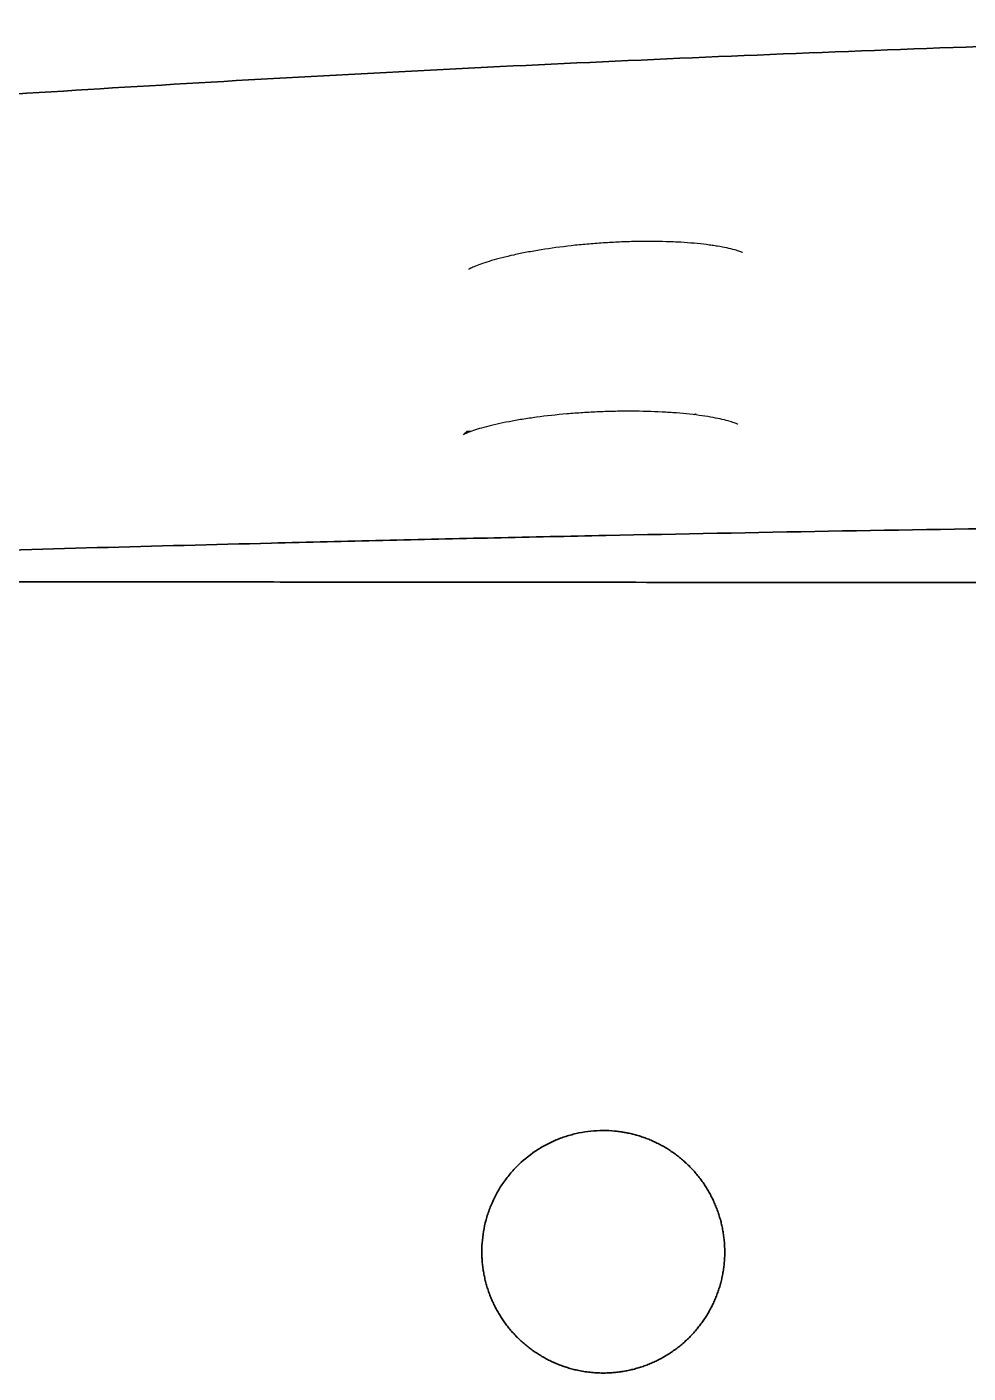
# Model space of a CAD drawing. Header units: millimetres. Extents: x 0 to 2526, y -1017 to 790.
# Drawn here: x 394.3 to 537.6, y -697.1 to -492 of the extents above; entities that cross this region are included whole.
import ezdxf

# ---------------------------------------------------------------- set-up
doc = ezdxf.new("R2010")
doc.units = ezdxf.units.MM
doc.layers.add('Blocks', color=7, linetype='Continuous')
doc.layers.add('Blocks$Inner', color=7, linetype='Continuous', lineweight=25, true_color=0x007f00)
doc.layers.add('Blocks$Outline', color=7, linetype='Continuous', lineweight=35, true_color=0xff3f3f)

# ---------------------------------------------------------------- blocks, each defined once
blk = doc.blocks.new('Balcony Dining Bench w Arm Top')
at = {"layer": 'Blocks$Inner'}
for points, knots in [([(226.5, 381.23), (226.5, 380.93), (226.5, 380.63), (226.5, 380.33), (226.51, 374.36), (226.52, 368.4), (226.53, 362.46), (226.54, 358.94), (226.54, 355.43), (226.55, 351.91), (226.56, 344.26), (226.57, 336.61), (226.59, 328.96), (226.59, 327.17), (226.59, 325.39), (226.59, 323.61), (226.61, 314.18), (226.62, 304.75), (226.63, 295.32), (226.65, 285.86), (226.66, 276.41), (226.67, 266.95), (226.67, 265.29), (226.67, 263.62), (226.68, 261.96), (226.69, 254.13), (226.7, 246.29), (226.7, 238.43), (226.71, 228.9), (226.73, 219.35), (226.74, 209.79), (226.74, 204.62), (226.75, 199.45), (226.75, 194.28), (226.76, 189.88), (226.76, 185.48), (226.76, 181.08), (226.77, 171.51), (226.78, 161.93), (226.79, 152.36), (226.8, 143.72), (226.8, 135.07), (226.81, 126.42), (226.81, 125.52), (226.81, 124.61), (226.81, 123.71), (226.82, 114.18), (226.83, 104.67), (226.83, 95.19), (226.83, 94.36), (226.83, 93.53), (226.83, 92.7), (226.84, 84.06), (226.84, 75.44), (226.85, 66.84), (226.85, 64.29), (226.85, 61.74), (226.85, 59.2), (226.86, 52.32), (226.86, 45.44), (226.86, 38.55), (226.86, 34.28), (226.86, 30.02), (226.87, 25.74), (226.87, 20.57), (226.87, 15.39), (226.87, 10.2), (226.87, 9.79), (226.87, 9.37), (226.87, 8.96), (226.87, 3.36), (226.88, -2.26), (226.88, -7.89), (226.88, -20.88), (226.88, -33.92), (226.88, -46.98), (226.88, -56.54), (226.88, -66.11), (226.88, -75.69), (226.88, -85.27), (226.88, -94.85), (226.88, -104.42), (226.88, -117.47), (226.88, -130.51), (226.88, -143.49), (226.88, -149.11), (226.87, -154.73), (226.87, -160.33), (226.87, -160.75), (226.87, -161.18), (226.87, -161.6), (226.87, -166.78), (226.87, -171.95), (226.87, -177.12), (226.86, -181.4), (226.86, -185.67), (226.86, -189.95), (226.86, -196.83), (226.86, -203.7), (226.85, -210.57), (226.85, -213.13), (226.85, -215.68), (226.85, -218.23), (226.84, -226.83), (226.84, -235.44), (226.83, -244.07), (226.83, -244.91), (226.83, -245.75), (226.83, -246.59), (226.83, -256.06), (226.82, -265.57), (226.81, -275.11), (226.81, -276), (226.81, -276.9), (226.81, -277.8), (226.8, -286.45), (226.8, -295.1), (226.79, -303.76), (226.78, -313.33), (226.77, -322.9), (226.76, -332.47), (226.76, -336.87), (226.76, -341.26), (226.75, -345.65), (226.75, -350.83), (226.74, -356.01), (226.74, -361.18), (226.73, -370.75), (226.72, -380.3), (226.7, -389.83), (226.7, -397.68), (226.69, -405.51), (226.68, -413.33), (226.67, -415), (226.67, -416.68), (226.67, -418.35), (226.66, -427.81), (226.65, -437.26), (226.63, -446.72), (226.62, -456.14), (226.61, -465.57), (226.59, -475), (226.59, -476.78), (226.59, -478.55), (226.59, -480.33), (226.57, -487.99), (226.56, -495.65), (226.55, -503.31), (226.54, -506.82), (226.54, -510.32), (226.53, -513.83), (226.52, -519.79), (226.51, -525.75), (226.5, -531.73), (226.5, -532.02), (226.5, -532.32), (226.5, -532.61)], [-996.817019, -996.817019, -996.817019, -996.817019, -995.9123, -995.9123, -995.9123, -978.027625, -978.027625, -978.027625, -967.478023, -967.478023, -967.478023, -944.513052, -944.513052, -944.513052, -939.159365, -939.159365, -939.159365, -910.862819, -910.862819, -910.862819, -882.48729, -882.48729, -882.48729, -877.48982, -877.48982, -877.48982, -853.958224, -853.958224, -853.958224, -825.307231, -825.307231, -825.307231, -809.794808, -809.794808, -809.794808, -796.592488, -796.592488, -796.592488, -767.874023, -767.874023, -767.874023, -741.931426, -741.931426, -741.931426, -739.219314, -739.219314, -739.219314, -710.697678, -710.697678, -710.697678, -708.20784, -708.20784, -708.20784, -682.344451, -682.344451, -682.344451, -674.706309, -674.706309, -674.706309, -654.059058, -654.059058, -654.059058, -641.24893, -641.24893, -641.24893, -625.706944, -625.706944, -625.706944, -624.467245, -624.467245, -624.467245, -607.621719, -607.621719, -607.621719, -568.533188, -568.533188, -568.533188, -539.823329, -539.823329, -539.823329, -511.09107, -511.09107, -511.09107, -472.024795, -472.024795, -472.024795, -455.179187, -455.179187, -455.179187, -453.917316, -453.917316, -453.917316, -438.397425, -438.397425, -438.397425, -425.565203, -425.565203, -425.565203, -404.940004, -404.940004, -404.940004, -397.279812, -397.279812, -397.279812, -371.438578, -371.438578, -371.438578, -368.926588, -368.926588, -368.926588, -340.404954, -340.404954, -340.404954, -337.71515, -337.71515, -337.71515, -311.750248, -311.750248, -311.750248, -283.031787, -283.031787, -283.031787, -269.851859, -269.851859, -269.851859, -254.317047, -254.317047, -254.317047, -225.666059, -225.666059, -225.666059, -202.15667, -202.15667, -202.15667, -197.136998, -197.136998, -197.136998, -168.761474, -168.761474, -168.761474, -140.464934, -140.464934, -140.464934, -135.133309, -135.133309, -135.133309, -112.146282, -112.146282, -112.146282, -101.618835, -101.618835, -101.618835, -83.712012, -83.712012, -83.712012, -82.828449, -82.828449, -82.828449, -82.828449]), ([(142.18, -75.69), (142.18, -119.9), (142.77, -164.1), (144.46, -229.14), (145.17, -250.6), (146.81, -292.96), (147.76, -313.85), (149.87, -354.92), (151.04, -375.11), (153.56, -414.71), (154.92, -434.12), (156.58, -456.14), (156.81, -459.14), (157.04, -462.13)], [529.316122, 529.316122, 529.316122, 529.316122, 651.160456, 651.160456, 712.082623, 712.082623, 773.00479, 773.00479, 833.926957, 833.926957, 894.849124, 894.849124, 904.501732, 904.501732, 904.501732, 904.501732]), ([(217.28, -75.69), (217.28, -77.07), (217.28, -78.45), (217.28, -79.83), (217.28, -81.21), (217.28, -82.59), (217.28, -83.97), (217.28, -85.35), (217.28, -86.74), (217.29, -88.12), (217.3, -96.87), (217.31, -105.63), (217.34, -114.39), (217.37, -123.14), (217.42, -131.9), (217.47, -140.66), (217.52, -149.44), (217.58, -158.21), (217.65, -166.99), (217.84, -190.91), (218.12, -214.82), (218.46, -238.74), (218.63, -250.09), (218.81, -261.44), (219.01, -272.79), (219.21, -284.11), (219.42, -295.42), (219.66, -306.74), (219.77, -312.4), (219.89, -318.06), (220.02, -323.71), (220.14, -329.37), (220.27, -335.03), (220.4, -340.69), (220.54, -346.35), (220.67, -352.01), (220.82, -357.67), (221.04, -366.51), (221.27, -375.35), (221.51, -384.2), (221.75, -393.04), (222, -401.88), (222.26, -410.72), (222.52, -419.55), (222.79, -428.38), (223.08, -437.2), (223.81, -460.22), (224.61, -483.24), (225.48, -506.26), (226.08, -522.18), (226.71, -538.1), (227.38, -554.01), (227.71, -561.97), (228.05, -569.93), (228.4, -577.89), (228.65, -583.49), (228.89, -589.1), (229.15, -594.71), (229.26, -597.06), (229.37, -599.41), (229.46, -601.76), (229.55, -604.12), (229.62, -606.48), (229.67, -608.84), (229.71, -611.21), (229.73, -613.56), (229.73, -615.93)], [540.441973, 540.441973, 540.441973, 540.441973, 544.584614, 544.584614, 544.584614, 548.729124, 548.729124, 548.729124, 552.874033, 552.874033, 552.874033, 579.143805, 579.143805, 579.143805, 605.412876, 605.412876, 605.412876, 631.747214, 631.747214, 631.747214, 703.500221, 703.500221, 703.500221, 737.560885, 737.560885, 737.560885, 771.512654, 771.512654, 771.512654, 788.491452, 788.491452, 788.491452, 805.468146, 805.468146, 805.468146, 822.456224, 822.456224, 822.456224, 848.993572, 848.993572, 848.993572, 875.530874, 875.530874, 875.530874, 902.022648, 902.022648, 902.022648, 971.124873, 971.124873, 971.124873, 1018.916003, 1018.916003, 1018.916003, 1042.81046, 1042.81046, 1042.81046, 1059.651559, 1059.651559, 1059.651559, 1066.706649, 1066.706649, 1066.706649, 1073.793569, 1073.793569, 1073.793569, 1080.883563, 1080.883563, 1080.883563, 1080.883563]), ([(176.56, -285.91), (176.54, -285.94), (176.52, -285.99), (176.49, -286.06), (176.46, -286.13), (176.43, -286.22), (176.39, -286.33), (176.32, -286.53), (176.23, -286.79), (176.15, -287.1)], [12.940183, 12.940183, 12.940183, 12.940183, 14.133749, 14.133749, 14.133749, 15.326322, 15.326322, 15.326322, 17.60004, 17.60004, 17.60004, 17.60004]), ([(202.71, -286.64), (202.7, -286.66), (202.68, -286.71), (202.65, -286.78), (202.62, -286.85), (202.58, -286.94), (202.54, -287.04), (202.47, -287.24), (202.38, -287.49), (202.29, -287.8)], [12.748656, 12.748656, 12.748656, 12.748656, 13.944058, 13.944058, 13.944058, 15.137705, 15.137705, 15.137705, 17.384169, 17.384169, 17.384169, 17.384169]), ([(176.14, -287.14), (175.95, -287.82), (175.76, -288.69), (175.59, -289.73), (175.55, -289.99), (175.51, -290.26), (175.47, -290.54), (175.43, -290.82), (175.39, -291.11), (175.35, -291.41), (175.28, -292), (175.21, -292.62), (175.15, -293.28), (175.1, -293.93), (175.05, -294.62), (175, -295.32), (174.96, -296.03), (174.93, -296.77), (174.91, -297.52), (174.86, -299.03), (174.85, -300.59), (174.88, -302.19), (174.9, -303), (174.92, -303.82), (174.96, -304.63), (174.99, -305.46), (175.04, -306.28), (175.09, -307.11)], [17.693995, 17.693995, 17.693995, 17.693995, 22.474606, 22.474606, 22.474606, 23.686046, 23.686046, 23.686046, 24.893706, 24.893706, 24.893706, 27.308217, 27.308217, 27.308217, 29.738094, 29.738094, 29.738094, 32.196262, 32.196262, 32.196262, 37.097872, 37.097872, 37.097872, 39.567616, 39.567616, 39.567616, 42.045446, 42.045446, 42.045446, 42.045446]), ([(202.28, -287.85), (202.08, -288.51), (201.88, -289.38), (201.69, -290.4), (201.59, -290.92), (201.5, -291.48), (201.42, -292.07), (201.33, -292.66), (201.26, -293.28), (201.19, -293.93), (201.11, -294.59), (201.05, -295.27), (200.99, -295.97), (200.94, -296.68), (200.89, -297.42), (200.85, -298.17), (200.77, -299.67), (200.73, -301.23), (200.73, -302.83), (200.73, -303.64), (200.73, -304.46), (200.75, -305.28), (200.77, -306.1), (200.79, -306.93), (200.83, -307.75)], [17.507134, 17.507134, 17.507134, 17.507134, 22.293175, 22.293175, 22.293175, 24.715555, 24.715555, 24.715555, 27.132595, 27.132595, 27.132595, 29.565464, 29.565464, 29.565464, 32.026681, 32.026681, 32.026681, 36.934529, 36.934529, 36.934529, 39.407834, 39.407834, 39.407834, 41.889303, 41.889303, 41.889303, 41.889303]), ([(328.73, -288.62), (328.58, -288.62), (328.43, -288.62), (328.02, -288.63), (327.76, -288.64), (327.24, -288.68), (326.97, -288.7), (326.46, -288.76), (326.2, -288.8), (325.68, -288.88), (325.43, -288.92), (324.92, -289.02), (324.66, -289.08), (324.16, -289.2), (323.91, -289.27), (323.42, -289.41), (323.17, -289.49), (322.68, -289.65), (322.43, -289.74), (321.95, -289.93), (321.71, -290.03), (321.23, -290.23), (320.99, -290.34), (320.52, -290.57), (320.28, -290.69), (319.83, -290.93), (319.6, -291.06), (319.15, -291.32), (318.93, -291.46), (318.5, -291.74), (318.28, -291.89), (317.86, -292.19), (317.66, -292.34), (317.25, -292.66), (317.04, -292.83), (316.65, -293.16), (316.45, -293.33), (316.07, -293.69), (315.88, -293.87), (315.51, -294.24), (315.33, -294.43), (314.98, -294.81), (314.81, -295.01), (314.47, -295.41), (314.31, -295.61), (314, -296.02), (313.84, -296.23), (313.54, -296.65), (313.4, -296.86), (313.12, -297.3), (312.98, -297.52), (312.72, -297.97), (312.59, -298.2), (312.35, -298.65), (312.23, -298.89), (312, -299.36), (311.89, -299.6), (311.69, -300.08), (311.59, -300.32), (311.41, -300.81), (311.32, -301.05), (311.16, -301.54), (311.08, -301.79), (310.94, -302.29), (310.87, -302.54), (310.75, -303.04), (310.7, -303.3), (310.6, -303.8), (310.55, -304.06), (310.47, -304.57), (310.44, -304.84), (310.41, -305.1)], [147.490653, 147.490653, 147.490653, 147.490653, 147.946139, 147.946139, 148.726971, 148.726971, 149.507804, 149.507804, 150.288407, 150.288407, 151.069011, 151.069011, 151.849614, 151.849614, 152.630218, 152.630218, 153.410822, 153.410822, 154.191425, 154.191425, 154.972029, 154.972029, 155.752632, 155.752632, 156.53294, 156.53294, 157.313249, 157.313249, 158.093557, 158.093557, 158.873865, 158.873865, 159.654173, 159.654173, 160.434481, 160.434481, 161.214789, 161.214789, 161.995098, 161.995098, 162.775214, 162.775214, 163.55533, 163.55533, 164.335447, 164.335447, 165.115563, 165.115563, 165.895679, 165.895679, 166.675796, 166.675796, 167.455912, 167.455912, 168.236028, 168.236028, 169.016146, 169.016146, 169.796264, 169.796264, 170.576382, 170.576382, 171.3565, 171.3565, 172.136618, 172.136618, 172.916735, 172.916735, 173.696853, 173.696853, 174.476971, 174.476971, 174.476971, 174.476971]), ([(347.13, -309.13), (347.17, -308.81), (347.19, -308.48), (347.21, -308.16), (347.23, -307.84), (347.24, -307.51), (347.24, -307.19), (347.24, -306.93), (347.24, -306.66), (347.23, -306.4), (347.22, -306.14), (347.2, -305.88), (347.18, -305.62), (347.16, -305.36), (347.14, -305.11), (347.1, -304.85), (347.07, -304.59), (347.04, -304.33), (346.99, -304.08), (346.95, -303.82), (346.9, -303.57), (346.85, -303.32), (346.8, -303.06), (346.74, -302.81), (346.68, -302.56), (346.61, -302.31), (346.54, -302.05), (346.47, -301.8), (346.39, -301.56), (346.31, -301.3), (346.23, -301.06), (346.14, -300.81), (346.05, -300.56), (345.96, -300.32), (345.86, -300.08), (345.76, -299.84), (345.66, -299.6), (345.55, -299.36), (345.44, -299.13), (345.33, -298.9), (345.21, -298.66), (345.09, -298.43), (344.97, -298.21), (344.84, -297.98), (344.71, -297.76), (344.58, -297.54), (344.45, -297.31), (344.31, -297.09), (344.16, -296.88), (344.02, -296.66), (343.87, -296.45), (343.72, -296.24), (343.57, -296.03), (343.41, -295.82), (343.25, -295.61), (343.09, -295.41), (342.92, -295.2), (342.75, -295.01), (342.58, -294.81), (342.4, -294.62), (342.22, -294.43), (342.05, -294.24), (341.87, -294.05), (341.68, -293.87), (341.5, -293.69), (341.31, -293.52), (341.11, -293.34), (340.92, -293.17), (340.73, -293), (340.53, -292.84), (340.33, -292.67), (340.12, -292.51), (339.92, -292.36), (339.71, -292.2), (339.5, -292.04), (339.29, -291.9), (339.07, -291.75), (338.85, -291.6), (338.63, -291.47), (338.41, -291.33), (338.19, -291.19), (337.96, -291.06), (337.74, -290.93), (337.51, -290.81), (337.28, -290.69), (337.05, -290.57), (336.82, -290.45), (336.58, -290.34), (336.35, -290.23), (336.11, -290.13), (335.87, -290.03), (335.63, -289.93), (335.39, -289.84), (335.15, -289.75), (334.91, -289.66), (334.66, -289.57), (334.42, -289.5), (334.17, -289.42), (333.92, -289.34), (333.67, -289.27), (333.42, -289.21), (333.16, -289.14), (332.91, -289.08), (332.66, -289.02), (332.4, -288.97), (332.14, -288.92), (331.89, -288.88), (331.63, -288.83), (331.37, -288.8), (331.12, -288.76), (330.86, -288.73), (330.6, -288.7), (330.34, -288.68), (330.09, -288.66), (329.83, -288.64), (329.57, -288.63), (329.31, -288.62), (329.05, -288.62), (328.94, -288.62), (328.84, -288.61), (328.73, -288.62)], [116.32436, 116.32436, 116.32436, 116.32436, 117.296202, 117.296202, 117.296202, 118.271143, 118.271143, 118.271143, 119.056932, 119.056932, 119.056932, 119.838517, 119.838517, 119.838517, 120.617337, 120.617337, 120.617337, 121.394791, 121.394791, 121.394791, 122.172252, 122.172252, 122.172252, 122.951094, 122.951094, 122.951094, 123.732713, 123.732713, 123.732713, 124.518551, 124.518551, 124.518551, 125.30438, 125.30438, 125.30438, 126.086001, 126.086001, 126.086001, 126.864854, 126.864854, 126.864854, 127.642334, 127.642334, 127.642334, 128.419814, 128.419814, 128.419814, 129.198668, 129.198668, 129.198668, 129.980289, 129.980289, 129.980289, 130.766119, 130.766119, 130.766119, 131.552125, 131.552125, 131.552125, 132.333914, 132.333914, 132.333914, 133.112926, 133.112926, 133.112926, 133.890558, 133.890558, 133.890558, 134.668182, 134.668182, 134.668182, 135.447173, 135.447173, 135.447173, 136.228926, 136.228926, 136.228926, 137.014881, 137.014881, 137.014881, 137.80099, 137.80099, 137.80099, 138.582872, 138.582872, 138.582872, 139.361971, 139.361971, 139.361971, 140.139684, 140.139684, 140.139684, 140.917385, 140.917385, 140.917385, 141.69645, 141.69645, 141.69645, 142.478277, 142.478277, 142.478277, 143.264307, 143.264307, 143.264307, 144.050293, 144.050293, 144.050293, 144.832051, 144.832051, 144.832051, 145.611025, 145.611025, 145.611025, 146.388613, 146.388613, 146.388613, 147.166191, 147.166191, 147.166191, 147.490653, 147.490653, 147.490653, 147.490653]), ([(310.41, -305.1), (310.4, -305.19), (310.39, -305.28), (310.32, -305.98), (310.29, -306.58), (310.3, -307.2)], [174.476971, 174.476971, 174.476971, 174.476971, 174.749199, 174.749199, 176.580917, 176.580917, 176.580917, 176.580917]), ([(175.09, -307.11), (175.15, -307.93), (175.21, -308.75), (175.28, -309.57), (175.35, -310.38), (175.43, -311.19), (175.52, -311.99), (175.7, -313.58), (175.91, -315.12), (176.15, -316.59), (176.26, -317.32), (176.39, -318.05), (176.52, -318.74), (176.65, -319.43), (176.79, -320.09), (176.93, -320.72), (177.06, -321.36), (177.21, -321.96), (177.35, -322.53), (177.5, -323.1), (177.64, -323.64), (177.79, -324.14), (178.08, -325.12), (178.37, -325.95), (178.63, -326.56), (178.75, -326.87), (178.87, -327.12), (178.96, -327.3), (179.05, -327.49), (179.12, -327.61), (179.14, -327.64)], [42.045446, 42.045446, 42.045446, 42.045446, 44.524923, 44.524923, 44.524923, 46.997369, 46.997369, 46.997369, 51.912105, 51.912105, 51.912105, 54.380131, 54.380131, 54.380131, 56.821621, 56.821621, 56.821621, 59.248439, 59.248439, 59.248439, 61.680961, 61.680961, 61.680961, 66.489275, 66.489275, 66.489275, 68.869154, 68.869154, 68.869154, 71.274496, 71.274496, 71.274496, 71.274496]), ([(310.3, -307.2), (310.3, -308.42), (310.42, -309.62), (310.73, -311.12), (310.8, -311.42), (310.95, -312), (311.03, -312.3), (311.3, -313.16), (311.5, -313.73), (311.97, -314.84), (312.23, -315.38), (312.66, -316.18), (312.81, -316.45), (313.12, -316.97), (313.29, -317.22), (314.14, -318.48), (314.91, -319.41), (316.19, -320.68), (316.64, -321.09), (317.35, -321.66), (317.59, -321.85), (318.08, -322.21), (318.32, -322.38), (319.58, -323.22), (320.65, -323.78), (322.33, -324.47), (322.9, -324.67), (324.06, -325.02), (324.65, -325.16), (326.39, -325.5), (327.57, -325.62), (328.76, -325.62)], [60.256557, 60.256557, 60.256557, 60.256557, 63.893632, 63.893632, 64.802901, 64.802901, 65.71217, 65.71217, 67.530707, 67.530707, 69.349244, 69.349244, 70.258513, 70.258513, 71.167782, 71.167782, 74.804857, 74.804857, 76.623394, 76.623394, 77.532663, 77.532663, 78.441931, 78.441931, 82.079006, 82.079006, 83.897544, 83.897544, 85.716081, 85.716081, 89.268828, 89.268828, 89.268828, 89.268828]), ([(200.83, -307.75), (200.86, -308.58), (200.9, -309.41), (200.96, -310.23), (201.01, -311.05), (201.07, -311.86), (201.14, -312.66), (201.28, -314.26), (201.45, -315.8), (201.65, -317.29), (201.75, -318.03), (201.86, -318.76), (201.97, -319.46), (202.08, -320.15), (202.2, -320.82), (202.32, -321.46), (202.44, -322.1), (202.57, -322.71), (202.7, -323.29), (202.82, -323.86), (202.96, -324.41), (203.09, -324.92), (203.35, -325.92), (203.62, -326.76), (203.86, -327.39), (203.97, -327.71), (204.08, -327.96), (204.17, -328.16), (204.21, -328.25), (204.25, -328.33), (204.28, -328.39)], [41.889303, 41.889303, 41.889303, 41.889303, 44.372454, 44.372454, 44.372454, 46.84913, 46.84913, 46.84913, 51.772128, 51.772128, 51.772128, 54.244392, 54.244392, 54.244392, 56.690101, 56.690101, 56.690101, 59.121246, 59.121246, 59.121246, 61.558312, 61.558312, 61.558312, 66.374636, 66.374636, 66.374636, 68.758289, 68.758289, 68.758289, 69.905427, 69.905427, 69.905427, 69.905427]), ([(328.76, -325.62), (328.8, -325.62), (328.84, -325.62), (328.89, -325.61), (329.14, -325.61), (329.41, -325.61), (329.67, -325.59), (329.93, -325.58), (330.19, -325.56), (330.45, -325.54), (330.7, -325.51), (330.96, -325.48), (331.22, -325.45), (331.48, -325.42), (331.73, -325.38), (331.99, -325.33), (332.24, -325.29), (332.49, -325.24), (332.75, -325.18), (333, -325.12), (333.25, -325.06), (333.5, -325), (333.75, -324.93), (334, -324.86), (334.25, -324.78), (334.5, -324.7), (334.75, -324.62), (334.99, -324.53), (335.24, -324.44), (335.49, -324.35), (335.73, -324.25), (335.96, -324.15), (336.21, -324.05), (336.44, -323.94), (336.68, -323.83), (336.91, -323.72), (337.14, -323.6), (337.37, -323.48), (337.6, -323.36), (337.82, -323.23), (338.05, -323.11), (338.27, -322.98), (338.49, -322.84), (338.71, -322.7), (338.93, -322.56), (339.14, -322.42), (339.36, -322.27), (339.57, -322.12), (339.78, -321.96), (339.99, -321.81), (340.2, -321.65), (340.4, -321.48), (340.6, -321.32), (340.8, -321.15), (341, -320.97), (341.19, -320.8), (341.38, -320.62), (341.57, -320.45), (341.76, -320.27), (341.94, -320.08), (342.12, -319.89), (342.3, -319.71), (342.47, -319.52), (342.64, -319.32), (342.81, -319.13), (342.98, -318.93), (343.14, -318.73), (343.31, -318.53), (343.46, -318.32), (343.62, -318.11), (343.77, -317.9), (343.92, -317.69), (344.07, -317.47), (344.21, -317.26), (344.36, -317.03), (344.49, -316.81), (344.63, -316.59), (344.77, -316.36), (344.89, -316.14), (345.02, -315.91), (345.14, -315.68), (345.26, -315.45), (345.37, -315.22), (345.49, -314.98), (345.59, -314.74), (345.7, -314.51), (345.8, -314.27), (345.9, -314.03), (346, -313.79), (346.09, -313.55), (346.17, -313.3), (346.26, -313.06), (346.34, -312.81), (346.42, -312.57), (346.5, -312.32), (346.57, -312.06), (346.63, -311.81), (346.7, -311.56), (346.76, -311.3), (346.82, -311.05), (346.89, -310.74), (346.95, -310.41), (347, -310.09), (347.05, -309.78), (347.1, -309.45), (347.13, -309.13)], [89.268828, 89.268828, 89.268828, 89.268828, 89.398575, 89.398575, 89.398575, 90.184253, 90.184253, 90.184253, 90.965711, 90.965711, 90.965711, 91.744394, 91.744394, 91.744394, 92.521697, 92.521697, 92.521697, 93.298998, 93.298998, 93.298998, 94.077671, 94.077671, 94.077671, 94.859115, 94.859115, 94.859115, 95.644773, 95.644773, 95.644773, 96.430255, 96.430255, 96.430255, 97.211524, 97.211524, 97.211524, 97.990024, 97.990024, 97.990024, 98.76715, 98.76715, 98.76715, 99.544279, 99.544279, 99.544279, 100.322785, 100.322785, 100.322785, 101.104067, 101.104067, 101.104067, 101.889567, 101.889567, 101.889567, 102.674902, 102.674902, 102.674902, 103.456031, 103.456031, 103.456031, 104.234395, 104.234395, 104.234395, 105.011393, 105.011393, 105.011393, 105.788398, 105.788398, 105.788398, 106.566786, 106.566786, 106.566786, 107.347953, 107.347953, 107.347953, 108.133341, 108.133341, 108.133341, 108.918631, 108.918631, 108.918631, 109.699721, 109.699721, 109.699721, 110.478051, 110.478051, 110.478051, 111.255018, 111.255018, 111.255018, 112.031996, 112.031996, 112.031996, 112.810358, 112.810358, 112.810358, 113.591501, 113.591501, 113.591501, 114.376864, 114.376864, 114.376864, 115.351757, 115.351757, 115.351757, 116.32436, 116.32436, 116.32436, 116.32436]), ([(204.26, -328.4), (204.2, -328.31), (204.09, -328.18), (203.92, -328.02), (203.89, -327.99), (203.85, -327.95), (203.81, -327.91)], [31.663237, 31.663237, 31.663237, 31.663237, 33.398934, 33.398934, 33.398934, 33.777419, 33.777419, 33.777419, 33.777419])]:
    blk.add_open_spline(points, degree=3, knots=knots, dxfattribs=at)
blk.add_rational_spline([(201.17, -292.96), (201.2, -293.06), (201.23, -293.17), (201.26, -293.27)], [0.999999952063, 0.999999952093, 0.999999952122, 0.999999952152], degree=3, dxfattribs=at)
blk.add_open_spline([(203.82, -327.27), (203.83, -327.48), (203.83, -327.69), (203.83, -327.9)], degree=3, dxfattribs=at)
at = {"layer": 'Blocks$Outline'}
for points, knots in [([(170.3, 470.88), (170.29, 469.38), (170.29, 467.86), (170.29, 464.8), (170.29, 463.27), (170.28, 460.17), (170.27, 458.71), (170.16, 454.61), (170, 452.14), (169.56, 447.32), (169.29, 444.94), (169.03, 442.56), (168.77, 440.05), (168.51, 437.54), (168.22, 434.71), (168.19, 434.4), (168.12, 433.77), (168.02, 432.83), (167.8, 430.62), (167.6, 428.72), (167.48, 427.44), (167.22, 424.94), (166.97, 422.42), (164.7, 399.77), (162.76, 379.09), (160.53, 353.44), (160.15, 349), (159.77, 344.54), (156.84, 308.18), (156.24, 300.36), (154.02, 270.13), (152.48, 247.23), (149.69, 200.41), (148.43, 176.48), (146.22, 127.74), (145.28, 102.93), (142.98, 27.53), (142.18, -24.07), (142.18, -75.69), (142.18, -119.9), (142.77, -164.1), (144.46, -229.14), (145.17, -250.6), (146.81, -292.96), (147.76, -313.85), (149.87, -354.92), (151.04, -375.11), (153.56, -414.71), (154.92, -434.12), (156.58, -456.14), (156.81, -459.14), (157.04, -462.13), (157.16, -463.67), (157.31, -465.6), (157.49, -467.91), (158.58, -481.81), (159.72, -495.48), (162.47, -527.11), (164.12, -544.89), (165.83, -562.27), (166.35, -567.68), (166.88, -572.99), (167.42, -578.3), (167.43, -578.38), (167.45, -578.55), (167.47, -578.79), (167.53, -579.37), (167.65, -580.53), (167.88, -582.83), (168.09, -584.8), (168.22, -586.1), (168.23, -586.23), (168.24, -586.32), (168.26, -586.54), (168.31, -586.95), (168.34, -587.28), (168.41, -587.91), (168.45, -588.28), (168.55, -589.26), (168.6, -589.73), (169.53, -598.58), (169.53, -598.61), (169.54, -598.69), (169.55, -598.81), (169.58, -599.1), (169.61, -599.35), (169.64, -599.66), (169.65, -599.71), (169.65, -599.76), (169.66, -599.91), (169.67, -600.01), (169.7, -600.29), (169.72, -600.48), (169.75, -600.8), (169.77, -600.99), (169.77, -601.04), (169.79, -601.18), (169.81, -601.47), (169.87, -602.14), (169.92, -602.71), (169.94, -603.1), (169.96, -603.24), (169.96, -603.28), (169.97, -603.41), (169.97, -603.5), (170, -603.8), (170.01, -604.04), (170.06, -604.83), (170.1, -605.49), (170.18, -607.11), (170.22, -608.06), (170.26, -609.77), (170.27, -610.38), (170.28, -611.73), (170.28, -612.47), (170.28, -613.27), (170.28, -613.36), (170.28, -613.39), (170.28, -613.49), (170.28, -613.57), (170.28, -613.85), (170.28, -614.1), (170.29, -615.03), (170.29, -615.88), (170.29, -618.04), (170.29, -619.34), (170.29, -621.23), (170.3, -621.69), (170.3, -622.18), (170.3, -622.26)], [12.373966, 12.373966, 12.373966, 12.373966, 16.601863, 16.601863, 20.742388, 20.742388, 24.882913, 24.882913, 33.163963, 33.163963, 41.180741, 41.180741, 41.180741, 48.778274, 48.778274, 49.727966, 49.727966, 50.677658, 52.577041, 56.375808, 56.375808, 56.375808, 65.240052, 65.240052, 135.978866, 135.978866, 150.686593, 150.686593, 150.686593, 175.649857, 175.649857, 246.388671, 246.388671, 317.127485, 317.127485, 387.866299, 387.866299, 529.316122, 529.316122, 529.316122, 651.160456, 651.160456, 712.082623, 712.082623, 773.00479, 773.00479, 833.926957, 833.926957, 894.849124, 894.849124, 904.501732, 904.501732, 904.501732, 905.501732, 905.501732, 905.501732, 950.532882, 950.532882, 1011.455049, 1011.455049, 1011.455049, 1027.366538, 1027.366538, 1027.615155, 1027.615155, 1027.863773, 1028.361007, 1029.355475, 1031.344411, 1035.322283, 1035.322283, 1035.322283, 1035.384437, 1035.508746, 1035.757363, 1036.254597, 1036.254597, 1037.249065, 1037.249065, 1039.238001, 1039.238001, 1039.238001, 1039.398874, 1039.720619, 1039.720619, 1040.364109, 1040.364109, 1040.364109, 1040.524982, 1040.524982, 1040.846727, 1040.846727, 1041.490217, 1041.490217, 1041.490217, 1041.65109, 1041.65109, 1041.972835, 1042.616325, 1043.903306, 1043.903306, 1043.903306, 1044.225051, 1044.225051, 1044.868541, 1044.868541, 1046.155522, 1046.155522, 1048.729483, 1048.729483, 1051.303445, 1051.303445, 1052.590425, 1052.590425, 1053.877406, 1053.877406, 1053.877406, 1054.199151, 1054.199151, 1054.842641, 1054.842641, 1056.129622, 1056.129622, 1058.703583, 1058.703583, 1061.277544, 1061.277544, 1061.921035, 1062.045355, 1062.045355, 1062.045355, 1062.045355]), ([(226.5, -532.61), (226.15, -523.83), (225.81, -515.04), (225.48, -506.26), (224.61, -483.24), (223.81, -460.22), (223.08, -437.2), (222.79, -428.38), (222.52, -419.55), (222.26, -410.72), (222, -401.88), (221.75, -393.04), (221.51, -384.2), (221.27, -375.35), (221.04, -366.51), (220.82, -357.67), (220.67, -352.01), (220.54, -346.35), (220.4, -340.69), (220.27, -335.03), (220.14, -329.37), (220.02, -323.71), (219.89, -318.06), (219.77, -312.4), (219.66, -306.74), (219.42, -295.42), (219.21, -284.11), (219.01, -272.79), (218.81, -261.44), (218.63, -250.09), (218.46, -238.74), (218.12, -214.82), (217.84, -190.91), (217.65, -166.99), (217.58, -158.21), (217.52, -149.44), (217.47, -140.66), (217.42, -131.9), (217.37, -123.14), (217.34, -114.39), (217.31, -105.63), (217.3, -96.87), (217.29, -88.12), (217.28, -86.74), (217.28, -85.35), (217.28, -83.97), (217.28, -82.59), (217.28, -81.21), (217.28, -79.83), (217.28, -78.45), (217.28, -77.07), (217.28, -75.69), (217.28, -74.3), (217.28, -72.92), (217.28, -71.54), (217.28, -70.16), (217.28, -68.78), (217.28, -67.4), (217.28, -66.02), (217.28, -64.63), (217.29, -63.25), (217.3, -54.5), (217.31, -45.74), (217.34, -36.98), (217.37, -28.23), (217.42, -19.47), (217.47, -10.71), (217.52, -1.94), (217.58, 6.84), (217.65, 15.62), (217.84, 39.54), (218.12, 63.45), (218.46, 87.37), (218.63, 98.72), (218.81, 110.07), (219.01, 121.42), (219.21, 132.74), (219.42, 144.05), (219.66, 155.37), (219.77, 161.03), (219.89, 166.69), (220.02, 172.34), (220.14, 178), (220.27, 183.66), (220.4, 189.32), (220.54, 194.98), (220.67, 200.64), (220.82, 206.3), (221.04, 215.14), (221.27, 223.98), (221.51, 232.83), (221.75, 241.67), (222, 250.51), (222.26, 259.35), (222.52, 268.18), (222.79, 277), (223.08, 285.83), (223.81, 308.85), (224.61, 331.87), (225.48, 354.89), (225.81, 363.67), (226.15, 372.45), (226.5, 381.23)], [-997.492961, -997.492961, -997.492961, -997.492961, -971.124873, -971.124873, -971.124873, -902.022648, -902.022648, -902.022648, -875.530874, -875.530874, -875.530874, -848.993572, -848.993572, -848.993572, -822.456224, -822.456224, -822.456224, -805.468146, -805.468146, -805.468146, -788.491452, -788.491452, -788.491452, -771.512654, -771.512654, -771.512654, -737.560885, -737.560885, -737.560885, -703.500221, -703.500221, -703.500221, -631.747214, -631.747214, -631.747214, -605.412876, -605.412876, -605.412876, -579.143805, -579.143805, -579.143805, -552.874033, -552.874033, -552.874033, -548.729124, -548.729124, -548.729124, -544.584614, -544.584614, -544.584614, -540.441973, -540.441973, -540.441973, -536.298776, -536.298776, -536.298776, -532.154266, -532.154266, -532.154266, -528.009357, -528.009357, -528.009357, -501.739585, -501.739585, -501.739585, -475.470513, -475.470513, -475.470513, -449.136176, -449.136176, -449.136176, -377.383168, -377.383168, -377.383168, -343.322504, -343.322504, -343.322504, -309.370735, -309.370735, -309.370735, -292.391937, -292.391937, -292.391937, -275.415243, -275.415243, -275.415243, -258.427166, -258.427166, -258.427166, -231.889817, -231.889817, -231.889817, -205.352515, -205.352515, -205.352515, -178.860742, -178.860742, -178.860742, -109.758517, -109.758517, -109.758517, -83.395096, -83.395096, -83.395096, -83.395096]), ([(226.5, 381.23), (226.5, 380.93), (226.5, 380.63), (226.5, 380.33), (226.51, 374.36), (226.52, 368.4), (226.53, 362.46), (226.54, 358.94), (226.54, 355.43), (226.55, 351.91), (226.56, 344.26), (226.57, 336.61), (226.59, 328.96), (226.59, 327.17), (226.59, 325.39), (226.59, 323.61), (226.61, 314.18), (226.62, 304.75), (226.63, 295.32), (226.65, 285.86), (226.66, 276.41), (226.67, 266.95), (226.67, 265.29), (226.67, 263.62), (226.68, 261.96), (226.69, 254.13), (226.7, 246.29), (226.7, 238.43), (226.71, 228.9), (226.73, 219.35), (226.74, 209.79), (226.74, 204.62), (226.75, 199.45), (226.75, 194.28), (226.76, 189.88), (226.76, 185.48), (226.76, 181.08), (226.77, 171.51), (226.78, 161.93), (226.79, 152.36), (226.8, 143.72), (226.8, 135.07), (226.81, 126.42), (226.81, 125.52), (226.81, 124.61), (226.81, 123.71), (226.82, 114.18), (226.83, 104.67), (226.83, 95.19), (226.83, 94.36), (226.83, 93.53), (226.83, 92.7), (226.84, 84.06), (226.84, 75.44), (226.85, 66.84), (226.85, 64.29), (226.85, 61.74), (226.85, 59.2), (226.86, 52.32), (226.86, 45.44), (226.86, 38.55), (226.86, 34.28), (226.86, 30.02), (226.87, 25.74), (226.87, 20.57), (226.87, 15.39), (226.87, 10.2), (226.87, 9.79), (226.87, 9.37), (226.87, 8.96), (226.87, 3.36), (226.88, -2.26), (226.88, -7.89), (226.88, -20.88), (226.88, -33.92), (226.88, -46.98), (226.88, -56.54), (226.88, -66.11), (226.88, -75.69), (226.88, -85.27), (226.88, -94.85), (226.88, -104.42), (226.88, -117.47), (226.88, -130.51), (226.88, -143.49), (226.88, -149.11), (226.87, -154.73), (226.87, -160.33), (226.87, -160.75), (226.87, -161.18), (226.87, -161.6), (226.87, -166.78), (226.87, -171.95), (226.87, -177.12), (226.86, -181.4), (226.86, -185.67), (226.86, -189.95), (226.86, -196.83), (226.86, -203.7), (226.85, -210.57), (226.85, -213.13), (226.85, -215.68), (226.85, -218.23), (226.84, -226.83), (226.84, -235.44), (226.83, -244.07), (226.83, -244.91), (226.83, -245.75), (226.83, -246.59), (226.83, -256.06), (226.82, -265.57), (226.81, -275.11), (226.81, -276), (226.81, -276.9), (226.81, -277.8), (226.8, -286.45), (226.8, -295.1), (226.79, -303.76), (226.78, -313.33), (226.77, -322.9), (226.76, -332.47), (226.76, -336.87), (226.76, -341.26), (226.75, -345.65), (226.75, -350.83), (226.74, -356.01), (226.74, -361.18), (226.73, -370.75), (226.72, -380.3), (226.7, -389.83), (226.7, -397.68), (226.69, -405.51), (226.68, -413.33), (226.67, -415), (226.67, -416.68), (226.67, -418.35), (226.66, -427.81), (226.65, -437.26), (226.63, -446.72), (226.62, -456.14), (226.61, -465.57), (226.59, -475), (226.59, -476.78), (226.59, -478.55), (226.59, -480.33), (226.57, -487.99), (226.56, -495.65), (226.55, -503.31), (226.54, -506.82), (226.54, -510.32), (226.53, -513.83), (226.52, -519.79), (226.51, -525.75), (226.5, -531.73), (226.5, -532.02), (226.5, -532.32), (226.5, -532.61)], [-996.817019, -996.817019, -996.817019, -996.817019, -995.912343, -995.912343, -995.912343, -978.027667, -978.027667, -978.027667, -967.478064, -967.478064, -967.478064, -944.513092, -944.513092, -944.513092, -939.159406, -939.159406, -939.159406, -910.862858, -910.862858, -910.862858, -882.487328, -882.487328, -882.487328, -877.489858, -877.489858, -877.489858, -853.95826, -853.95826, -853.95826, -825.307266, -825.307266, -825.307266, -809.794842, -809.794842, -809.794842, -796.592521, -796.592521, -796.592521, -767.874055, -767.874055, -767.874055, -741.931457, -741.931457, -741.931457, -739.219345, -739.219345, -739.219345, -710.697707, -710.697707, -710.697707, -708.20787, -708.20787, -708.20787, -682.34448, -682.34448, -682.34448, -674.706337, -674.706337, -674.706337, -654.059085, -654.059085, -654.059085, -641.248956, -641.248956, -641.248956, -625.706969, -625.706969, -625.706969, -624.467271, -624.467271, -624.467271, -607.621743, -607.621743, -607.621743, -568.533211, -568.533211, -568.533211, -539.823351, -539.823351, -539.823351, -511.09109, -511.09109, -511.09109, -472.024813, -472.024813, -472.024813, -455.179204, -455.179204, -455.179204, -453.917333, -453.917333, -453.917333, -438.397442, -438.397442, -438.397442, -425.565219, -425.565219, -425.565219, -404.940019, -404.940019, -404.940019, -397.279826, -397.279826, -397.279826, -371.438592, -371.438592, -371.438592, -368.926601, -368.926601, -368.926601, -340.404966, -340.404966, -340.404966, -337.715162, -337.715162, -337.715162, -311.750259, -311.750259, -311.750259, -283.031796, -283.031796, -283.031796, -269.851868, -269.851868, -269.851868, -254.317055, -254.317055, -254.317055, -225.666066, -225.666066, -225.666066, -202.156676, -202.156676, -202.156676, -197.137003, -197.137003, -197.137003, -168.761478, -168.761478, -168.761478, -140.464936, -140.464936, -140.464936, -135.133312, -135.133312, -135.133312, -112.146284, -112.146284, -112.146284, -101.618835, -101.618835, -101.618835, -83.712012, -83.712012, -83.712012, -82.828449, -82.828449, -82.828449, -82.828449]), ([(310.3, -307.2), (310.29, -306.58), (310.32, -305.98), (310.39, -305.28), (310.4, -305.19), (310.41, -305.1), (310.44, -304.84), (310.47, -304.57), (310.55, -304.06), (310.6, -303.8), (310.7, -303.3), (310.75, -303.04), (310.87, -302.54), (310.94, -302.29), (311.08, -301.79), (311.16, -301.54), (311.32, -301.05), (311.41, -300.81), (311.59, -300.32), (311.69, -300.08), (311.89, -299.6), (312, -299.36), (312.23, -298.89), (312.35, -298.65), (312.59, -298.2), (312.72, -297.97), (312.98, -297.52), (313.12, -297.3), (313.4, -296.86), (313.54, -296.65), (313.84, -296.23), (314, -296.02), (314.31, -295.61), (314.47, -295.41), (314.81, -295.01), (314.98, -294.81), (315.33, -294.43), (315.51, -294.24), (315.88, -293.87), (316.07, -293.69), (316.45, -293.33), (316.65, -293.16), (317.04, -292.83), (317.25, -292.66), (317.66, -292.34), (317.86, -292.19), (318.28, -291.89), (318.5, -291.74), (318.93, -291.46), (319.15, -291.32), (319.6, -291.06), (319.83, -290.93), (320.28, -290.69), (320.52, -290.57), (320.99, -290.34), (321.23, -290.23), (321.71, -290.03), (321.95, -289.93), (322.43, -289.74), (322.68, -289.65), (323.17, -289.49), (323.42, -289.41), (323.91, -289.27), (324.16, -289.2), (324.66, -289.08), (324.92, -289.02), (325.43, -288.92), (325.68, -288.88), (326.2, -288.8), (326.46, -288.76), (326.97, -288.7), (327.24, -288.68), (327.76, -288.64), (328.02, -288.63), (328.43, -288.62), (328.58, -288.62), (328.73, -288.62), (328.84, -288.61), (328.94, -288.62), (329.05, -288.62), (329.31, -288.62), (329.57, -288.63), (329.83, -288.64), (330.09, -288.66), (330.34, -288.68), (330.6, -288.7), (330.86, -288.73), (331.12, -288.76), (331.37, -288.8), (331.63, -288.83), (331.89, -288.88), (332.14, -288.92), (332.4, -288.97), (332.66, -289.02), (332.91, -289.08), (333.16, -289.14), (333.42, -289.21), (333.67, -289.27), (333.92, -289.34), (334.17, -289.42), (334.42, -289.5), (334.66, -289.57), (334.91, -289.66), (335.15, -289.75), (335.39, -289.84), (335.63, -289.93), (335.87, -290.03), (336.11, -290.13), (336.35, -290.23), (336.58, -290.34), (336.82, -290.45), (337.05, -290.57), (337.28, -290.69), (337.51, -290.81), (337.74, -290.93), (337.96, -291.06), (338.19, -291.19), (338.41, -291.33), (338.63, -291.47), (338.85, -291.6), (339.07, -291.75), (339.29, -291.9), (339.5, -292.04), (339.71, -292.2), (339.92, -292.36), (340.12, -292.51), (340.33, -292.67), (340.53, -292.84), (340.73, -293), (340.92, -293.17), (341.11, -293.34), (341.31, -293.52), (341.5, -293.69), (341.68, -293.87), (341.87, -294.05), (342.05, -294.24), (342.22, -294.43), (342.4, -294.62), (342.58, -294.81), (342.75, -295.01), (342.92, -295.2), (343.09, -295.41), (343.25, -295.61), (343.41, -295.82), (343.57, -296.03), (343.72, -296.24), (343.87, -296.45), (344.02, -296.66), (344.16, -296.88), (344.31, -297.09), (344.45, -297.31), (344.58, -297.54), (344.71, -297.76), (344.84, -297.98), (344.97, -298.21), (345.09, -298.43), (345.21, -298.66), (345.33, -298.9), (345.44, -299.13), (345.55, -299.36), (345.66, -299.6), (345.76, -299.84), (345.86, -300.08), (345.96, -300.32), (346.05, -300.56), (346.14, -300.81), (346.23, -301.06), (346.31, -301.3), (346.39, -301.56), (346.47, -301.8), (346.54, -302.05), (346.61, -302.31), (346.68, -302.56), (346.74, -302.81), (346.8, -303.06), (346.85, -303.32), (346.9, -303.57), (346.95, -303.82), (346.99, -304.08), (347.04, -304.33), (347.07, -304.59), (347.1, -304.85), (347.14, -305.11), (347.16, -305.36), (347.18, -305.62), (347.2, -305.88), (347.22, -306.14), (347.23, -306.4), (347.24, -306.66), (347.24, -306.93), (347.24, -307.19), (347.24, -307.51), (347.23, -307.84), (347.21, -308.16), (347.19, -308.48), (347.17, -308.81), (347.13, -309.13), (347.1, -309.45), (347.05, -309.78), (347, -310.09), (346.95, -310.41), (346.89, -310.74), (346.82, -311.05), (346.76, -311.3), (346.7, -311.56), (346.63, -311.81), (346.57, -312.06), (346.5, -312.32), (346.42, -312.57), (346.34, -312.81), (346.26, -313.06), (346.17, -313.3), (346.09, -313.55), (346, -313.79), (345.9, -314.03), (345.8, -314.27), (345.7, -314.51), (345.59, -314.74), (345.49, -314.98), (345.37, -315.22), (345.26, -315.45), (345.14, -315.68), (345.02, -315.91), (344.89, -316.14), (344.77, -316.36), (344.63, -316.59), (344.49, -316.81), (344.36, -317.03), (344.21, -317.26), (344.07, -317.47), (343.92, -317.69), (343.77, -317.9), (343.62, -318.11), (343.46, -318.32), (343.31, -318.53), (343.14, -318.73), (342.98, -318.93), (342.81, -319.13), (342.64, -319.32), (342.47, -319.52), (342.3, -319.71), (342.12, -319.89), (341.94, -320.08), (341.76, -320.27), (341.57, -320.45), (341.38, -320.62), (341.19, -320.8), (341, -320.97), (340.8, -321.15), (340.6, -321.32), (340.4, -321.48), (340.2, -321.65), (339.99, -321.81), (339.78, -321.96), (339.57, -322.12), (339.36, -322.27), (339.14, -322.42), (338.93, -322.56), (338.71, -322.7), (338.49, -322.84), (338.27, -322.98), (338.05, -323.11), (337.82, -323.23), (337.6, -323.36), (337.37, -323.48), (337.14, -323.6), (336.91, -323.72), (336.68, -323.83), (336.44, -323.94), (336.21, -324.05), (335.96, -324.15), (335.73, -324.25), (335.49, -324.35), (335.24, -324.44), (334.99, -324.53), (334.75, -324.62), (334.5, -324.7), (334.25, -324.78), (334, -324.86), (333.75, -324.93), (333.5, -325), (333.25, -325.06), (333, -325.12), (332.75, -325.18), (332.49, -325.24), (332.24, -325.29), (331.99, -325.33), (331.73, -325.38), (331.48, -325.42), (331.22, -325.45), (330.96, -325.48), (330.7, -325.51), (330.45, -325.54), (330.19, -325.56), (329.93, -325.58), (329.67, -325.59), (329.41, -325.61), (329.14, -325.61), (328.89, -325.61), (328.84, -325.62), (328.8, -325.62), (328.76, -325.62), (327.57, -325.62), (326.39, -325.5), (324.65, -325.16), (324.06, -325.02), (322.9, -324.67), (322.33, -324.47), (320.65, -323.78), (319.58, -323.22), (318.32, -322.38), (318.08, -322.21), (317.59, -321.85), (317.35, -321.66), (316.64, -321.09), (316.19, -320.68), (314.91, -319.41), (314.14, -318.48), (313.29, -317.22), (313.12, -316.97), (312.81, -316.45), (312.66, -316.18), (312.23, -315.38), (311.97, -314.84), (311.5, -313.73), (311.3, -313.16), (311.03, -312.3), (310.95, -312), (310.8, -311.42), (310.73, -311.12), (310.42, -309.62), (310.3, -308.42), (310.3, -307.2)], [-176.580917, -176.580917, -176.580917, -176.580917, -174.749199, -174.749199, -174.476971, -174.476971, -174.476971, -173.696853, -173.696853, -172.916735, -172.916735, -172.136618, -172.136618, -171.3565, -171.3565, -170.576382, -170.576382, -169.796264, -169.796264, -169.016146, -169.016146, -168.236028, -168.236028, -167.455912, -167.455912, -166.675796, -166.675796, -165.895679, -165.895679, -165.115563, -165.115563, -164.335447, -164.335447, -163.55533, -163.55533, -162.775214, -162.775214, -161.995098, -161.995098, -161.214789, -161.214789, -160.434481, -160.434481, -159.654173, -159.654173, -158.873865, -158.873865, -158.093557, -158.093557, -157.313249, -157.313249, -156.53294, -156.53294, -155.752632, -155.752632, -154.972029, -154.972029, -154.191425, -154.191425, -153.410822, -153.410822, -152.630218, -152.630218, -151.849614, -151.849614, -151.069011, -151.069011, -150.288407, -150.288407, -149.507804, -149.507804, -148.726971, -148.726971, -147.946139, -147.946139, -147.490653, -147.490653, -147.490653, -147.166191, -147.166191, -147.166191, -146.388613, -146.388613, -146.388613, -145.611025, -145.611025, -145.611025, -144.832051, -144.832051, -144.832051, -144.050293, -144.050293, -144.050293, -143.264307, -143.264307, -143.264307, -142.478277, -142.478277, -142.478277, -141.69645, -141.69645, -141.69645, -140.917385, -140.917385, -140.917385, -140.139684, -140.139684, -140.139684, -139.361971, -139.361971, -139.361971, -138.582872, -138.582872, -138.582872, -137.80099, -137.80099, -137.80099, -137.014881, -137.014881, -137.014881, -136.228926, -136.228926, -136.228926, -135.447173, -135.447173, -135.447173, -134.668182, -134.668182, -134.668182, -133.890558, -133.890558, -133.890558, -133.112926, -133.112926, -133.112926, -132.333914, -132.333914, -132.333914, -131.552125, -131.552125, -131.552125, -130.766119, -130.766119, -130.766119, -129.980289, -129.980289, -129.980289, -129.198668, -129.198668, -129.198668, -128.419814, -128.419814, -128.419814, -127.642334, -127.642334, -127.642334, -126.864854, -126.864854, -126.864854, -126.086001, -126.086001, -126.086001, -125.30438, -125.30438, -125.30438, -124.518551, -124.518551, -124.518551, -123.732713, -123.732713, -123.732713, -122.951094, -122.951094, -122.951094, -122.172252, -122.172252, -122.172252, -121.394791, -121.394791, -121.394791, -120.617337, -120.617337, -120.617337, -119.838517, -119.838517, -119.838517, -119.056932, -119.056932, -119.056932, -118.271143, -118.271143, -118.271143, -117.296202, -117.296202, -117.296202, -116.32436, -116.32436, -116.32436, -115.351757, -115.351757, -115.351757, -114.376864, -114.376864, -114.376864, -113.591501, -113.591501, -113.591501, -112.810358, -112.810358, -112.810358, -112.031996, -112.031996, -112.031996, -111.255018, -111.255018, -111.255018, -110.478051, -110.478051, -110.478051, -109.699721, -109.699721, -109.699721, -108.918631, -108.918631, -108.918631, -108.133341, -108.133341, -108.133341, -107.347953, -107.347953, -107.347953, -106.566786, -106.566786, -106.566786, -105.788398, -105.788398, -105.788398, -105.011393, -105.011393, -105.011393, -104.234395, -104.234395, -104.234395, -103.456031, -103.456031, -103.456031, -102.674902, -102.674902, -102.674902, -101.889567, -101.889567, -101.889567, -101.104067, -101.104067, -101.104067, -100.322785, -100.322785, -100.322785, -99.544279, -99.544279, -99.544279, -98.76715, -98.76715, -98.76715, -97.990024, -97.990024, -97.990024, -97.211524, -97.211524, -97.211524, -96.430255, -96.430255, -96.430255, -95.644773, -95.644773, -95.644773, -94.859115, -94.859115, -94.859115, -94.077671, -94.077671, -94.077671, -93.298998, -93.298998, -93.298998, -92.521697, -92.521697, -92.521697, -91.744394, -91.744394, -91.744394, -90.965711, -90.965711, -90.965711, -90.184253, -90.184253, -90.184253, -89.398575, -89.398575, -89.398575, -89.268828, -89.268828, -89.268828, -85.716081, -85.716081, -83.897544, -83.897544, -82.079006, -82.079006, -78.441931, -78.441931, -77.532663, -77.532663, -76.623394, -76.623394, -74.804857, -74.804857, -71.167782, -71.167782, -70.258513, -70.258513, -69.349244, -69.349244, -67.530707, -67.530707, -65.71217, -65.71217, -64.802901, -64.802901, -63.893632, -63.893632, -60.256557, -60.256557, -60.256557, -60.256557])]:
    blk.add_open_spline(points, degree=3, knots=knots, dxfattribs=at)

msp = doc.modelspace()

# ---------------------------------------------------------------- block references
at = {"layer": 'Blocks', "rotation": 270.0000000000025}
msp.add_blockref('Balcony Dining Bench w Arm Top', (789.2, -349.82), dxfattribs=at)

doc.saveas('drawing.dxf')
